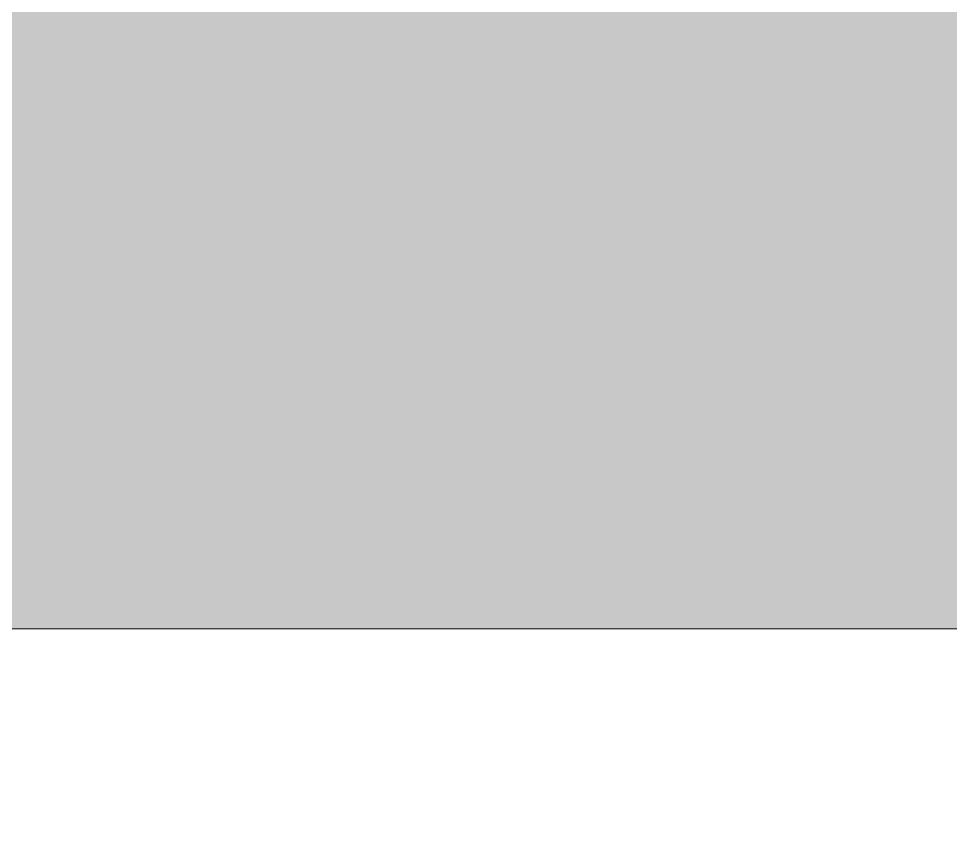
# Model space of a CAD drawing. Header units: inches. Extents: x -4169 to -1846, y 9706 to 12377.
# Drawn here: x -3834.14 to -3832.54, y 10547.316 to 10548.737 of the extents above; entities that cross this region are included whole.
import ezdxf

# ---------------------------------------------------------------- set-up
doc = ezdxf.new("R2010")
doc.units = ezdxf.units.IN
doc.header["$MEASUREMENT"] = 0
doc.layers.add('A-WALL', color=113, linetype='Continuous', lineweight=18)
doc.layers.add('A-WALL-PATT-4', color=111, linetype='Continuous', lineweight=9)

msp = doc.modelspace()

# ---------------------------------------------------------------- hatches: boundary and pattern name
at = {"layer": 'A-WALL-PATT-4'}
h = msp.add_hatch(dxfattribs=at)
h.set_pattern_fill('FP_2', color=256, style=0, pattern_type=2)
h.set_pattern_definition([(161.57, (0.32, 0.32), (-2.560496185, -0.000537386), [0, -18.214, 2.022, 0]), (18.43, (-0.32, 0.32), (-2.560496185, 0.000537386), [0, -18.214, 2.022, 0]), (108.43, (0.32, 0.32), (1.27922091, -6.400876726), [6.07, -14.166]), (71.57, (-0.32, 0.32), (1.27922091, 6.400876726), [6.07, -14.166])])
h.paths.add_polyline_path([(-3486.6737, 10547.6894), (-3486.6737, 10553.1894), (-3852.4737, 10553.1894), (-3852.4737, 10547.6894), (-3487.0113, 10547.6894)], flags=0)
h = msp.add_hatch(dxfattribs=at)
h.set_pattern_fill('FP_35', color=256, style=0, pattern_type=2)
h.set_pattern_definition([(45, (0, 0), (-6.335677, 6.335677), []), (45, (0, 9.6), (-6.335677, 6.335677), [])])
h.paths.add_polyline_path([(-3486.6737, 10547.1894), (-3486.6737, 10547.6894), (-3549.6096, 10547.6894), (-3549.6096, 10547.1894), (-3486.7026, 10547.1894)], flags=0)
h.paths.add_polyline_path([(-3852.4737, 10547.1894), (-3821.2862, 10547.1894), (-3821.2862, 10547.6894), (-3852.4737, 10547.6894)], flags=0)
h.paths.add_polyline_path([(-3706.4878, 10547.1894), (-3680.8661, 10547.1894), (-3680.8661, 10547.6894), (-3814.0362, 10547.6894), (-3814.0362, 10547.1894), (-3747.9911, 10547.1894), (-3747.9911, 10547.4144), (-3717.9911, 10547.4144), (-3717.9911, 10547.1894)], flags=0)
h.paths.add_polyline_path([(-3677.3661, 10547.1894), (-3673.7411, 10547.1894), (-3673.7411, 10547.4144), (-3655.7411, 10547.4144), (-3655.7411, 10547.1894), (-3652.7411, 10547.1894), (-3652.7411, 10547.4144), (-3592.7411, 10547.4144), (-3592.7411, 10547.1894), (-3589.8092, 10547.1894), (-3589.8092, 10547.4144), (-3571.8092, 10547.4144), (-3571.8092, 10547.1894), (-3553.1096, 10547.1894), (-3553.1096, 10547.6894), (-3677.3661, 10547.6894), (-3677.3661, 10547.4496)], flags=0)

# ---------------------------------------------------------------- linework, layer by layer
at = {"layer": 'A-WALL'}
msp.add_line((-3852.4737, 10547.6894), (-3486.6737, 10547.6894), dxfattribs=at)

doc.saveas('drawing.dxf')
